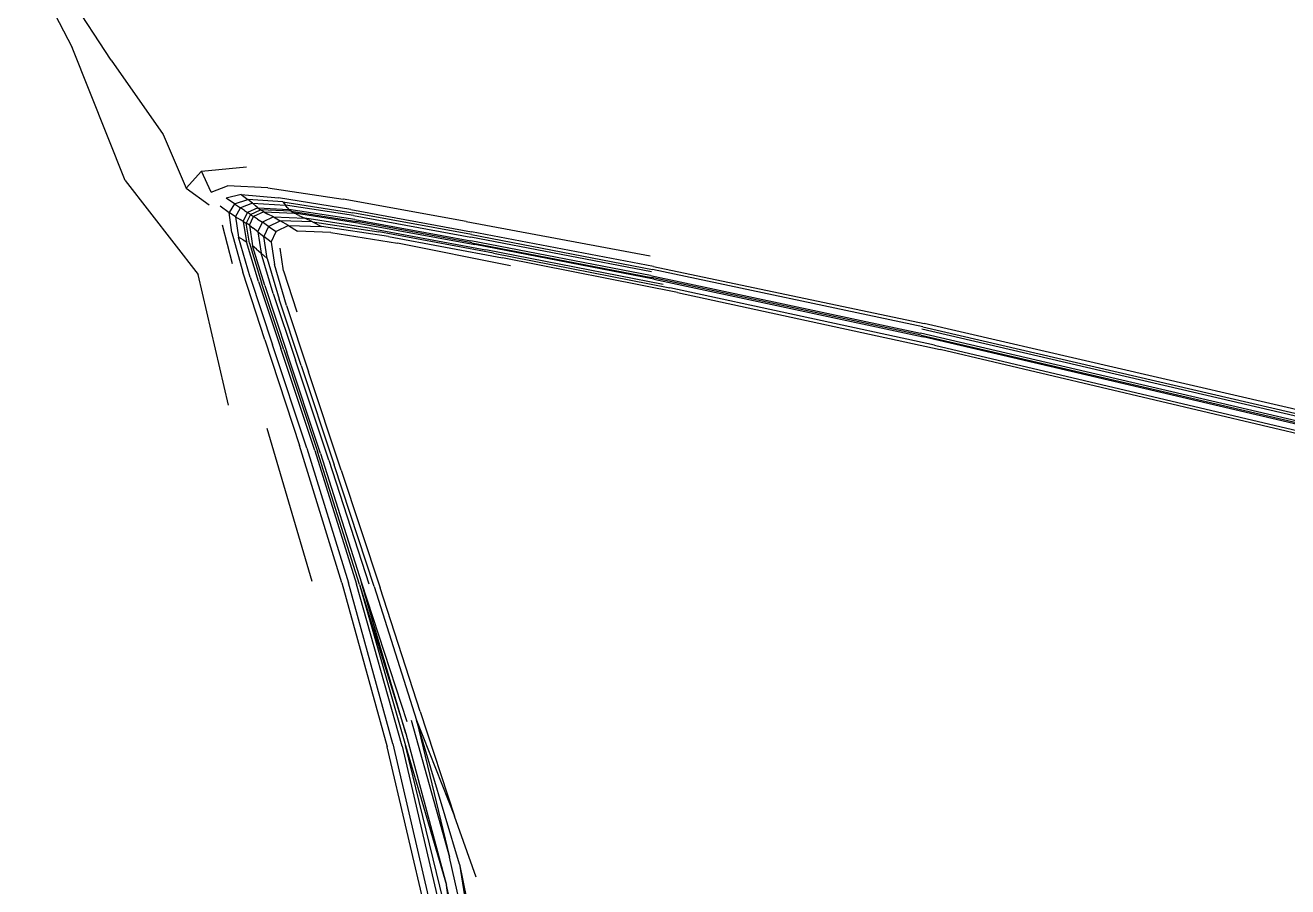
# Model space of a CAD drawing. Extents: x 526875 to 527530, y 3493038 to 3493574.
# Drawn here: x 527110.47 to 527111.441, y 3493325.154 to 3493325.817 of the extents above; entities that cross this region are included whole.
import ezdxf

# ---------------------------------------------------------------- set-up
doc = ezdxf.new("R2010")
doc.units = 0
doc.header["$LTSCALE"] = 2
doc.layers.get('0').update_dxf_attribs({"linetype": 'CONTINUOUS'})
doc.layers.add('L-WATER水景', color=5, linetype='CONTINUOUS')

# ---------------------------------------------------------------- blocks, each defined once
blk = doc.blocks.new('$matou$00000056')
at = {"color": 0, "linetype": 'Continuous'}
for p, q in [((-3089.72, -708.34, 0), (-3073.78, -793.06, 0)), ((-3080.35, -806.53, 0), (-3093.89, -726.81, 0)), ((-3090.39, -731.05, 0), (-3075.25, -811.05, 0)), ((-3080.35, -806.53, 0), (-3090.39, -731.05, 0)), ((-3078.47, -753.13, 0), (-3052, -882.41, 0)), ((-3078.47, -753.13, 0), (-3073.78, -793.06, 0)), ((-3065.81, -763.23, 0), (-3042.71, -881.33, 0)), ((-3050.3, -881.79, 0), (-3073.34, -764.02, 0)), ((-3045.6, -883.28, 0), (-3068.23, -766.73, 0)), ((-3052, -882.41, 0), (-3073.78, -793.06, 0)), ((-3052.25, -890.04, 0), (-3073.78, -793.06, 0)), ((-3088.93, -798.45, 0), (-3077.58, -837.34, 0)), ((-3080.35, -806.53, 0), (-3057.52, -898.73, 0)), ((-3054.85, -898.61, 0), (-3075.25, -811.05, 0)), ((-3057.52, -898.73, 0), (-3075.25, -811.05, 0)), ((-3057.52, -898.73, 0), (-3077.58, -837.34, 0)), ((-3059.42, -904.25, 0), (-3077.58, -837.34, 0)), ((-3027.62, -985.19, 0), (-3052, -882.41, 0)), ((-3050.3, -881.79, 0), (-3026.2, -985.4, 0)), ((-3045.6, -883.28, 0), (-3022.03, -986.13, 0)), ((-3018.64, -986.09, 0), (-3042.71, -881.33, 0)), ((-3027.62, -985.19, 0), (-3052.25, -890.04, 0)), ((-3052.25, -890.04, 0), (-3028.8, -986.32, 0)), ((-3035.18, -983.98, 0), (-3057.52, -898.73, 0)), ((-3028.8, -986.32, 0), (-3052.67, -897.75, 0)), ((-3059.42, -904.25, 0), (-3038.24, -983.22, 0)), ((-3017.8, -1058.3, 0), (-3038.24, -983.22, 0)), ((-3035.18, -983.98, 0), (-3014.19, -1061.74, 0)), ((-3011.3, -1064.68, 0), (-3032.44, -985.79, 0)), ((-3007.1, -1068.95, 0), (-3028.8, -986.32, 0)), ((-3027.62, -985.19, 0), (-3005.54, -1070.21, 0)), ((-3004.16, -1070.83, 0), (-3026.2, -985.4, 0)), ((-2999.97, -1072.19, 0), (-3022.03, -986.13, 0)), ((-3018.64, -986.09, 0), (-2996.18, -1073.95, 0)), ((-3003.5, -986.85, 0), (-2979.6, -1084.59, 0)), ((-3017.8, -1058.3, 0), (-3000.55, -1121.18, 0)), ((-2996.77, -1125.23, 0), (-3014.19, -1061.74, 0)), ((-3011.3, -1064.68, 0), (-2993.73, -1128.68, 0)), ((-3007.1, -1068.95, 0), (-2989.32, -1133.69, 0)), ((-2987.68, -1135.19, 0), (-3005.54, -1070.21, 0)), ((-3004.16, -1070.83, 0), (-2986.24, -1135.99, 0)), ((-2999.97, -1072.19, 0), (-2981.87, -1138.35, 0)), ((-2977.91, -1141.34, 0), (-2996.18, -1073.95, 0)), ((-3518.5, -1084.46, 0), (-3324.34, -1139.31, 0)), ((-3321.43, -1142.06, 0), (-3516.95, -1087.04, 0)), ((-3513.64, -1091.95, 0), (-3315.45, -1147.29, 0)), ((-3314.52, -1148.48, 0), (-3513.13, -1093.11, 0)), ((-3315.37, -1153.85, 0), (-3513.85, -1098.78, 0)), ((-3513.45, -1096.97, 0), (-3314.79, -1152.21, 0)), ((-3513, -1094.26, 0), (-3314.21, -1149.63, 0)), ((-2959.62, -1099.4, 0), (-2943.52, -1182.84, 0)), ((-3514.24, -1101.03, 0), (-3315.92, -1155.85, 0)), ((-2988.94, -1163.51, 0), (-3000.55, -1121.18, 0)), ((-2996.77, -1125.23, 0), (-2985.12, -1167.68, 0)), ((-2982.05, -1171.2, 0), (-2993.73, -1128.68, 0)), ((-3189.34, -1174.37, 0), (-3324.34, -1139.31, 0)), ((-2977.62, -1176.28, 0), (-2989.32, -1133.69, 0)), ((-2987.68, -1135.19, 0), (-2975.95, -1177.86, 0)), ((-2974.46, -1178.8, 0), (-2986.24, -1135.99, 0)), ((-2970.17, -1181.53, 0), (-2981.87, -1138.35, 0)), ((-3321.43, -1142.06, 0), (-3185.34, -1177.21, 0)), ((-2977.91, -1141.34, 0), (-2966.44, -1184.71, 0)), ((-3177.17, -1182.59, 0), (-3315.45, -1147.29, 0)), ((-3314.52, -1148.48, 0), (-3175.88, -1183.8, 0)), ((-3175.39, -1184.94, 0), (-3314.21, -1149.63, 0)), ((-3176.94, -1190.81, 0), (-3315.92, -1155.85, 0)), ((-3315.37, -1153.85, 0), (-3176.47, -1188.96, 0)), ((-2987.27, -1185.74, 0), (-2994.31, -1159.58, 0)), ((-2988.94, -1163.51, 0), (-2982.5, -1189.68, 0)), ((-2978.7, -1193.63, 0), (-2985.12, -1167.68, 0)), ((-2982.05, -1171.2, 0), (-2975.65, -1196.92, 0)), ((-3189.34, -1174.37, 0), (-3099.5, -1195.46, 0)), ((-3094.8, -1198.32, 0), (-3185.34, -1177.21, 0)), ((-2977.62, -1176.28, 0), (-2971.25, -1201.66, 0)), ((-2969.59, -1203.19, 0), (-2975.95, -1177.86, 0)), ((-3181.94, -1179.43, 0), (-3090.83, -1200.57, 0)), ((-3177.17, -1182.59, 0), (-3085.25, -1203.75, 0)), ((-3083.7, -1204.96, 0), (-3175.88, -1183.8, 0)), ((-2974.46, -1178.8, 0), (-2968.09, -1204.22, 0)), ((-2970.17, -1181.53, 0), (-2963.96, -1207.03, 0)), ((-2905.56, -1242.62, 0), (-2943.52, -1182.84, 0)), ((-3176.94, -1190.81, 0), (-3083.39, -1212.01, 0)), ((-3083.4, -1210.13, 0), (-3176.47, -1188.96, 0)), ((-3175.91, -1187.43, 0), (-3083.16, -1208.59, 0)), ((-3175.39, -1184.94, 0), (-3083.03, -1206.11, 0)), ((-3103.63, -1190.46, 0), (-3045.46, -1204.18, 0)), ((-2987.27, -1185.74, 0), (-2985.34, -1200.2, 0)), ((-2980.77, -1204.04, 0), (-2982.5, -1189.68, 0)), ((-2960.56, -1209.93, 0), (-2966.44, -1184.71, 0)), ((-2961.04, -1190.02, 0), (-2955.73, -1214.58, 0)), ((-3080.69, -1218.41, 0), (-3175.17, -1197.56, 0)), ((-3040.82, -1208.39, 0), (-3099.5, -1195.46, 0)), ((-2978.7, -1193.63, 0), (-2975.65, -1196.92, 0)), ((-2978.7, -1193.63, 0), (-2976.94, -1207.62, 0)), ((-2973.22, -1199.58, 0), (-2975.65, -1196.92, 0)), ((-2973.89, -1210.54, 0), (-2975.65, -1196.92, 0)), ((-3094.8, -1198.32, 0), (-3035.96, -1211.25, 0)), ((-3031.9, -1213.5, 0), (-3090.83, -1200.57, 0)), ((-3026.17, -1216.67, 0), (-3085.25, -1203.75, 0)), ((-2980.77, -1204.04, 0), (-2983.27, -1210.99, 0)), ((-2980.77, -1204.04, 0), (-2976.94, -1207.62, 0)), ((-2973.22, -1199.58, 0), (-2971.25, -1201.66, 0)), ((-2969.49, -1214.72, 0), (-2971.25, -1201.66, 0)), ((-2969.59, -1203.19, 0), (-2967.84, -1216.15, 0)), ((-3083.7, -1204.96, 0), (-3024.49, -1217.89, 0)), ((-3083.4, -1210.13, 0), (-3022.41, -1223.35, 0)), ((-3022.9, -1221.64, 0), (-3083.16, -1208.59, 0)), ((-3023.61, -1219.03, 0), (-3083.03, -1206.11, 0)), ((-3011.22, -1210.65, 0), (-3045.46, -1204.18, 0)), ((-3040.82, -1208.39, 0), (-3006.45, -1214.43, 0)), ((-2979.31, -1214.18, 0), (-2976.94, -1207.62, 0)), ((-2973.89, -1210.54, 0), (-2976.94, -1207.62, 0)), ((-2973.89, -1210.54, 0), (-2976.13, -1216.74, 0)), ((-2973.89, -1210.54, 0), (-2971.45, -1212.88, 0)), ((-2966.34, -1205.32, 0), (-2968.09, -1204.22, 0)), ((-2966.35, -1217.24, 0), (-2968.09, -1204.22, 0)), ((-2966.34, -1205.32, 0), (-2963.96, -1207.03, 0)), ((-2962.35, -1220.18, 0), (-2963.96, -1207.03, 0)), ((-2960.56, -1209.93, 0), (-2959.07, -1222.91, 0)), ((-3021.39, -1225.51, 0), (-3083.39, -1212.01, 0)), ((-3001.79, -1217.32, 0), (-3035.96, -1211.25, 0)), ((-3031.9, -1213.5, 0), (-2997.94, -1219.59, 0)), ((-3026.17, -1216.67, 0), (-2992.48, -1222.8, 0)), ((-3011.22, -1210.65, 0), (-2994.27, -1211.21, 0)), ((-3001.79, -1217.32, 0), (-3006.45, -1214.43, 0)), ((-2989.55, -1214.88, 0), (-3006.45, -1214.43, 0)), ((-2989.55, -1214.88, 0), (-2994.27, -1211.21, 0)), ((-2989.55, -1214.88, 0), (-2983.27, -1210.99, 0)), ((-2989.55, -1214.88, 0), (-2985.25, -1217.86, 0)), ((-2979.31, -1214.18, 0), (-2985.25, -1217.86, 0)), ((-2979.31, -1214.18, 0), (-2983.27, -1210.99, 0)), ((-2981.75, -1220.21, 0), (-2976.13, -1216.74, 0)), ((-2979.31, -1214.18, 0), (-2976.13, -1216.74, 0)), ((-2973.59, -1218.77, 0), (-2976.13, -1216.74, 0)), ((-2969.49, -1214.72, 0), (-2971.57, -1220.38, 0)), ((-2969.49, -1214.72, 0), (-2971.45, -1212.88, 0)), ((-2969.92, -1221.7, 0), (-2967.84, -1216.15, 0)), ((-2969.49, -1214.72, 0), (-2967.84, -1216.15, 0)), ((-2966.35, -1217.24, 0), (-2967.84, -1216.15, 0)), ((-3080.69, -1218.41, 0), (-3017.43, -1231.99, 0)), ((-2990.77, -1224.02, 0), (-3024.49, -1217.89, 0)), ((-3023.61, -1219.03, 0), (-2989.69, -1225.16, 0)), ((-3022.9, -1221.64, 0), (-2987.9, -1227.94, 0)), ((-2986.47, -1229.93, 0), (-3022.41, -1223.35, 0)), ((-3001.79, -1217.32, 0), (-2997.94, -1219.59, 0)), ((-3001.79, -1217.32, 0), (-2985.25, -1217.86, 0)), ((-2994.85, -1221.37, 0), (-2997.94, -1219.59, 0)), ((-2981.75, -1220.21, 0), (-2997.94, -1219.59, 0)), ((-2994.85, -1221.37, 0), (-2992.48, -1222.8, 0)), ((-2976.75, -1223.55, 0), (-2992.48, -1222.8, 0)), ((-2990.77, -1224.02, 0), (-2992.48, -1222.8, 0)), ((-2981.75, -1220.21, 0), (-2985.25, -1217.86, 0)), ((-2981.75, -1220.21, 0), (-2978.95, -1222.07, 0)), ((-2976.75, -1223.55, 0), (-2978.95, -1222.07, 0)), ((-2976.75, -1223.55, 0), (-2971.57, -1220.38, 0)), ((-2969.92, -1221.7, 0), (-2975.07, -1224.8, 0)), ((-2973.8, -1225.95, 0), (-2968.51, -1222.83, 0)), ((-2973.59, -1218.77, 0), (-2971.57, -1220.38, 0)), ((-2969.92, -1221.7, 0), (-2971.57, -1220.38, 0)), ((-2969.92, -1221.7, 0), (-2968.51, -1222.83, 0)), ((-2966.35, -1217.24, 0), (-2968.51, -1222.83, 0)), ((-2966.95, -1224.1, 0), (-2968.51, -1222.83, 0)), ((-2966.35, -1217.24, 0), (-2964.65, -1218.44, 0)), ((-2962.35, -1220.18, 0), (-2964.85, -1225.84, 0)), ((-2962.35, -1220.18, 0), (-2964.65, -1218.44, 0)), ((-2962.35, -1220.18, 0), (-2959.07, -1222.91, 0)), ((-2961.8, -1228.4, 0), (-2959.07, -1222.91, 0)), ((-2954.41, -1227.06, 0), (-2959.07, -1222.91, 0)), ((-3021.39, -1225.51, 0), (-2984.2, -1232.54, 0)), ((-2990.77, -1224.02, 0), (-2989.69, -1225.16, 0)), ((-2990.77, -1224.02, 0), (-2975.07, -1224.8, 0)), ((-2988.85, -1226.41, 0), (-2989.69, -1225.16, 0)), ((-2973.8, -1225.95, 0), (-2989.69, -1225.16, 0)), ((-2988.85, -1226.41, 0), (-2987.9, -1227.94, 0)), ((-2970.96, -1228.89, 0), (-2987.9, -1227.94, 0)), ((-2986.47, -1229.93, 0), (-2987.9, -1227.94, 0)), ((-2986.47, -1229.93, 0), (-2968.61, -1231.17, 0)), ((-2976.75, -1223.55, 0), (-2975.07, -1224.8, 0)), ((-2973.8, -1225.95, 0), (-2975.07, -1224.8, 0)), ((-2973.8, -1225.95, 0), (-2972.56, -1227.23, 0)), ((-2970.96, -1228.89, 0), (-2972.56, -1227.23, 0)), ((-2970.96, -1228.89, 0), (-2964.85, -1225.84, 0)), ((-2970.96, -1228.89, 0), (-2968.61, -1231.17, 0)), ((-2961.8, -1228.4, 0), (-2968.61, -1231.17, 0)), ((-2966.95, -1224.1, 0), (-2964.85, -1225.84, 0)), ((-2961.8, -1228.4, 0), (-2964.85, -1225.84, 0)), ((-2961.8, -1228.4, 0), (-2957.43, -1232.09, 0)), ((-2936.92, -1238.06, 0), (-2948.77, -1227.52, 0)), ((-2978.75, -1238.93, 0), (-3017.43, -1231.99, 0)), ((-2965.12, -1234.33, 0), (-2984.2, -1232.54, 0)), ((-2965.12, -1234.33, 0), (-2968.61, -1231.17, 0)), ((-2965.12, -1234.33, 0), (-2957.43, -1232.09, 0)), ((-2949.78, -1235.71, 0), (-2957.99, -1239.84, 0)), ((-2949.78, -1235.71, 0), (-2944.69, -1249.22, 0)), ((-2978.75, -1238.93, 0), (-2957.99, -1239.84, 0)), ((-2944.69, -1249.22, 0), (-2936.92, -1238.06, 0)), ((-2924.79, -1272.48, 0), (-2936.92, -1238.06, 0)), ((-2905.56, -1242.62, 0), (-2877.78, -1327.61, 0)), ((-2944.69, -1249.22, 0), (-2967.77, -1252.23, 0)), ((-2897.87, -1319.67, 0), (-2924.79, -1272.48, 0)), ((-2897.87, -1319.67, 0), (-2867.16, -1377.02, 0)), ((-2853.25, -1384.92, 0), (-2877.78, -1327.61, 0))]:
    blk.add_line(p, q, dxfattribs=at)

msp = doc.modelspace()

# ---------------------------------------------------------------- block references
at = {"layer": 'L-WATER水景', "color": 8, "lineweight": 0, "xscale": 0.0015, "yscale": 0.0012, "zscale": 0.001291236534000011, "rotation": 179.4533750334647}
msp.add_blockref('$matou$00000056', (527106.17402, 3493324.24784), dxfattribs=at)

doc.saveas('drawing.dxf')
